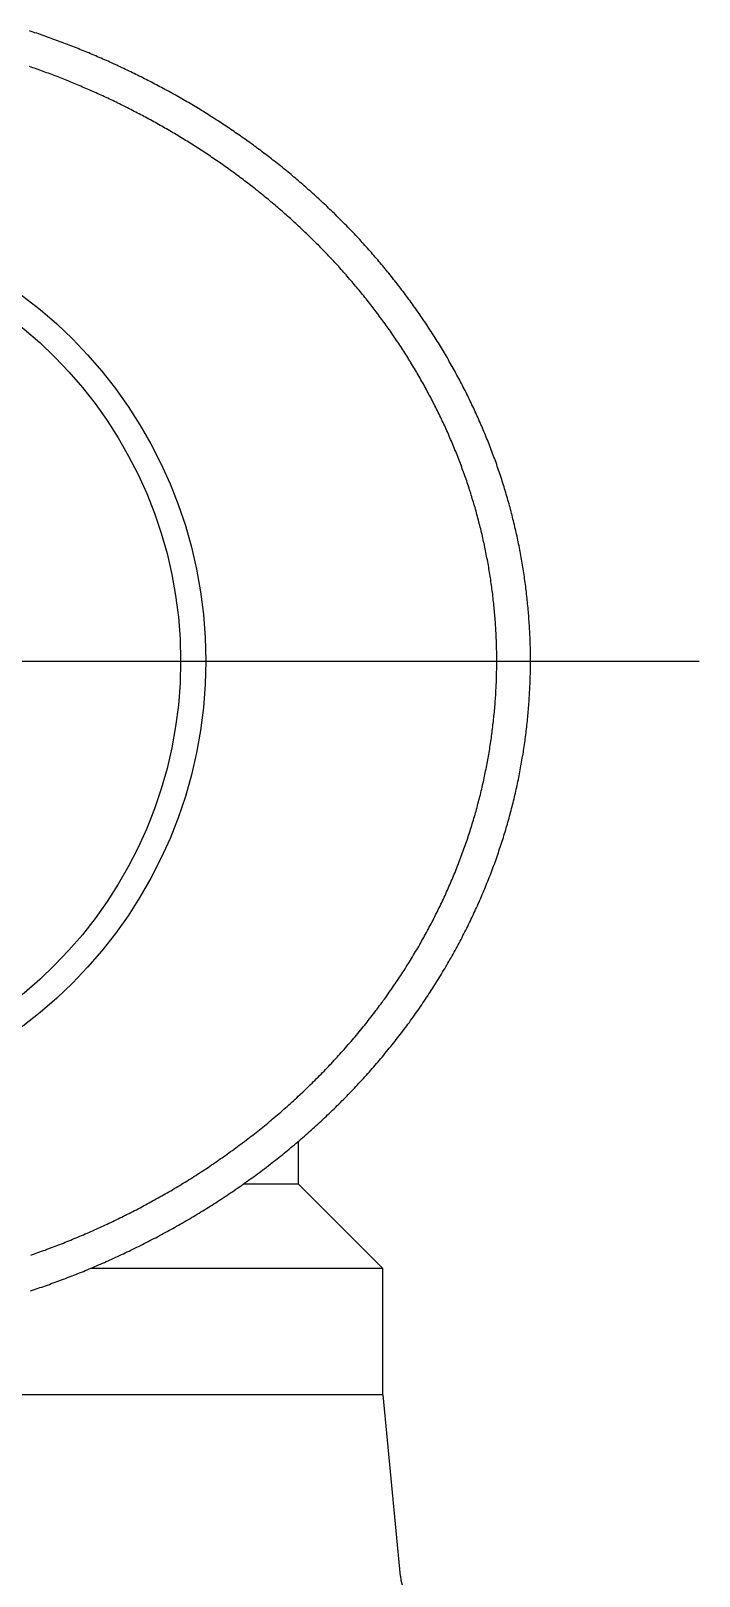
# Model space of a CAD drawing. Extents: x -43 to 61, y -47 to 10.
# Drawn here: x 53.17 to 61.09, y -10.85 to 7.47 of the extents above; entities that cross this region are included whole.
import ezdxf

# ---------------------------------------------------------------- set-up
doc = ezdxf.new("R2010")
doc.units = 0
doc.linetypes.add('CENTER', pattern=[50.8, 31.75, -6.35, 6.35, -6.35])
doc.layers.get('0').update_dxf_attribs({"linetype": 'CONTINUOUS'})
doc.layers.add('CENTER', color=1, linetype='CENTER')

msp = doc.modelspace()

# ---------------------------------------------------------------- linework, layer by layer
at = {"color": 7, "linetype": 'CONTINUOUS'}
for p, q in [((56.342, -6.2), (56.342, -5.692)), ((56.342, -6.2), (55.687, -6.2)), ((56.342, -6.2), (57.342, -7.2)), ((57.342, -7.2), (53.874, -7.2)), ((57.342, -8.7), (57.342, -7.2)), ((57.342, -8.7), (42.342, -8.7)), ((57.342, -8.7), (57.548, -10.848))]:
    msp.add_line(p, q, dxfattribs=at)
at = {"color": 7}
for points in [[(53.163, -7.466, 0), (53.185, -7.459, 0), (53.208, -7.451, 0), (53.23, -7.444, 0), (53.252, -7.436, 0), (53.274, -7.428, 0), (53.297, -7.421, 0), (53.319, -7.413, 0), (53.341, -7.405, 0), (53.364, -7.397, 0), (53.386, -7.389, 0), (53.408, -7.381, 0), (53.431, -7.373, 0), (53.453, -7.365, 0), (53.475, -7.357, 0), (53.498, -7.348, 0), (53.52, -7.34, 0), (53.543, -7.332, 0), (53.565, -7.323, 0), (53.587, -7.315, 0), (53.61, -7.306, 0), (53.632, -7.297, 0), (53.655, -7.289, 0), (53.677, -7.28, 0), (53.7, -7.271, 0), (53.722, -7.262, 0), (53.745, -7.253, 0), (53.767, -7.244, 0), (53.79, -7.235, 0), (53.812, -7.225, 0), (53.835, -7.216, 0), (53.857, -7.207, 0), (53.88, -7.197, 0), (53.902, -7.188, 0), (53.925, -7.178, 0), (53.947, -7.169, 0), (53.97, -7.159, 0), (53.993, -7.149, 0), (54.015, -7.139, 0), (54.038, -7.129, 0), (54.06, -7.119, 0), (54.083, -7.109, 0), (54.106, -7.099, 0), (54.128, -7.089, 0), (54.151, -7.079, 0), (54.173, -7.068, 0), (54.196, -7.058, 0), (54.218, -7.048, 0), (54.241, -7.037, 0), (54.264, -7.027, 0), (54.286, -7.016, 0), (54.309, -7.005, 0), (54.331, -6.994, 0), (54.354, -6.983, 0), (54.377, -6.972, 0), (54.399, -6.961, 0), (54.422, -6.95, 0), (54.444, -6.939, 0), (54.467, -6.928, 0), (54.489, -6.917, 0), (54.512, -6.905, 0), (54.534, -6.894, 0), (54.557, -6.882, 0), (54.579, -6.871, 0), (54.602, -6.859, 0), (54.624, -6.847, 0), (54.647, -6.836, 0), (54.669, -6.824, 0), (54.692, -6.812, 0), (54.714, -6.8, 0), (54.737, -6.788, 0), (54.759, -6.776, 0), (54.782, -6.763, 0), (54.804, -6.751, 0), (54.827, -6.739, 0), (54.849, -6.726, 0), (54.871, -6.714, 0), (54.894, -6.701, 0), (54.916, -6.689, 0), (54.938, -6.676, 0), (54.961, -6.663, 0), (54.983, -6.65, 0), (55.005, -6.637, 0), (55.028, -6.624, 0), (55.05, -6.611, 0), (55.072, -6.598, 0), (55.094, -6.585, 0), (55.116, -6.572, 0), (55.139, -6.558, 0), (55.161, -6.545, 0), (55.183, -6.531, 0), (55.205, -6.518, 0), (55.227, -6.504, 0), (55.249, -6.491, 0), (55.271, -6.477, 0), (55.293, -6.463, 0), (55.315, -6.449, 0), (55.337, -6.435, 0), (55.359, -6.421, 0), (55.381, -6.407, 0), (55.403, -6.393, 0), (55.425, -6.378, 0), (55.447, -6.364, 0), (55.469, -6.349, 0), (55.49, -6.335, 0), (55.512, -6.32, 0), (55.534, -6.306, 0), (55.556, -6.291, 0), (55.577, -6.276, 0), (55.599, -6.261, 0), (55.62, -6.246, 0), (55.642, -6.232, 0), (55.664, -6.216, 0), (55.685, -6.201, 0), (55.706, -6.186, 0), (55.728, -6.171, 0), (55.749, -6.156, 0), (55.771, -6.14, 0), (55.792, -6.125, 0), (55.813, -6.109, 0), (55.835, -6.094, 0), (55.856, -6.078, 0), (55.877, -6.062, 0), (55.898, -6.046, 0), (55.919, -6.031, 0), (55.94, -6.015, 0), (55.961, -5.999, 0), (55.982, -5.983, 0), (56.003, -5.966, 0), (56.024, -5.95, 0), (56.045, -5.934, 0), (56.066, -5.918, 0), (56.087, -5.901, 0), (56.107, -5.885, 0), (56.128, -5.868, 0), (56.149, -5.852, 0), (56.169, -5.835, 0), (56.19, -5.819, 0), (56.21, -5.802, 0), (56.231, -5.785, 0), (56.251, -5.768, 0), (56.271, -5.751, 0), (56.292, -5.734, 0), (56.312, -5.717, 0), (56.332, -5.7, 0), (56.352, -5.683, 0), (56.372, -5.665, 0), (56.392, -5.648, 0), (56.412, -5.631, 0), (56.432, -5.613, 0), (56.452, -5.596, 0), (56.472, -5.578, 0), (56.492, -5.561, 0), (56.511, -5.543, 0), (56.531, -5.525, 0), (56.551, -5.507, 0), (56.57, -5.489, 0), (56.59, -5.471, 0), (56.609, -5.453, 0), (56.629, -5.435, 0), (56.648, -5.417, 0), (56.667, -5.399, 0), (56.686, -5.381, 0), (56.706, -5.363, 0), (56.725, -5.344, 0), (56.744, -5.326, 0), (56.763, -5.308, 0), (56.782, -5.289, 0), (56.8, -5.27, 0), (56.819, -5.252, 0), (56.838, -5.233, 0), (56.856, -5.214, 0), (56.875, -5.196, 0), (56.894, -5.177, 0), (56.912, -5.158, 0), (56.93, -5.139, 0), (56.949, -5.12, 0), (56.967, -5.101, 0), (56.985, -5.082, 0), (57.003, -5.063, 0), (57.021, -5.044, 0), (57.039, -5.025, 0), (57.057, -5.005, 0), (57.075, -4.986, 0), (57.093, -4.967, 0), (57.111, -4.947, 0), (57.128, -4.928, 0), (57.146, -4.908, 0), (57.163, -4.889, 0), (57.181, -4.869, 0), (57.198, -4.849, 0), (57.215, -4.83, 0), (57.233, -4.81, 0), (57.25, -4.79, 0), (57.267, -4.77, 0), (57.284, -4.75, 0), (57.301, -4.731, 0), (57.318, -4.711, 0), (57.335, -4.691, 0), (57.351, -4.671, 0), (57.368, -4.65, 0), (57.385, -4.63, 0), (57.401, -4.61, 0), (57.417, -4.59, 0), (57.434, -4.57, 0), (57.45, -4.55, 0), (57.466, -4.529, 0), (57.482, -4.509, 0), (57.498, -4.488, 0), (57.514, -4.468, 0), (57.53, -4.448, 0), (57.546, -4.427, 0), (57.562, -4.407, 0), (57.578, -4.386, 0), (57.593, -4.365, 0), (57.609, -4.345, 0), (57.624, -4.324, 0), (57.639, -4.303, 0), (57.655, -4.283, 0), (57.67, -4.262, 0), (57.685, -4.241, 0), (57.7, -4.22, 0), (57.715, -4.199, 0), (57.73, -4.178, 0), (57.744, -4.157, 0), (57.759, -4.137, 0), (57.774, -4.116, 0), (57.788, -4.095, 0), (57.803, -4.074, 0), (57.817, -4.052, 0), (57.831, -4.031, 0), (57.845, -4.01, 0), (57.859, -3.989, 0), (57.874, -3.968, 0), (57.888, -3.947, 0), (57.901, -3.925, 0), (57.915, -3.904, 0), (57.929, -3.883, 0), (57.943, -3.862, 0), (57.956, -3.84, 0), (57.969, -3.819, 0), (57.983, -3.798, 0), (57.996, -3.776, 0), (58.01, -3.755, 0), (58.023, -3.733, 0), (58.036, -3.712, 0), (58.049, -3.69, 0), (58.062, -3.669, 0), (58.074, -3.647, 0), (58.087, -3.626, 0), (58.1, -3.604, 0), (58.112, -3.582, 0), (58.125, -3.561, 0), (58.137, -3.539, 0), (58.15, -3.517, 0), (58.162, -3.496, 0), (58.174, -3.474, 0), (58.186, -3.452, 0), (58.198, -3.43, 0), (58.21, -3.408, 0), (58.222, -3.387, 0), (58.234, -3.365, 0), (58.245, -3.343, 0), (58.257, -3.321, 0), (58.268, -3.299, 0), (58.28, -3.277, 0), (58.291, -3.255, 0), (58.302, -3.233, 0), (58.314, -3.211, 0), (58.325, -3.189, 0), (58.336, -3.167, 0), (58.347, -3.145, 0), (58.358, -3.123, 0), (58.368, -3.101, 0), (58.379, -3.079, 0), (58.39, -3.057, 0), (58.4, -3.035, 0), (58.411, -3.013, 0), (58.421, -2.99, 0), (58.431, -2.968, 0), (58.441, -2.946, 0), (58.452, -2.924, 0), (58.462, -2.902, 0), (58.472, -2.879, 0), (58.482, -2.857, 0), (58.491, -2.835, 0), (58.501, -2.812, 0), (58.511, -2.79, 0), (58.52, -2.768, 0), (58.53, -2.745, 0), (58.539, -2.723, 0), (58.549, -2.701, 0), (58.558, -2.678, 0), (58.567, -2.656, 0), (58.576, -2.633, 0), (58.585, -2.611, 0), (58.594, -2.588, 0), (58.603, -2.566, 0), (58.612, -2.544, 0), (58.62, -2.521, 0), (58.629, -2.499, 0), (58.637, -2.476, 0), (58.646, -2.453, 0), (58.654, -2.431, 0), (58.663, -2.408, 0), (58.671, -2.386, 0), (58.679, -2.363, 0), (58.687, -2.341, 0), (58.695, -2.318, 0), (58.703, -2.295, 0), (58.711, -2.273, 0), (58.718, -2.25, 0), (58.726, -2.227, 0), (58.733, -2.205, 0), (58.741, -2.182, 0), (58.748, -2.159, 0), (58.756, -2.137, 0), (58.763, -2.114, 0), (58.77, -2.091, 0), (58.777, -2.068, 0), (58.784, -2.046, 0), (58.791, -2.023, 0), (58.798, -2, 0), (58.805, -1.977, 0), (58.811, -1.954, 0), (58.818, -1.932, 0), (58.824, -1.909, 0), (58.831, -1.886, 0), (58.837, -1.863, 0), (58.843, -1.84, 0), (58.85, -1.817, 0), (58.856, -1.795, 0), (58.862, -1.772, 0), (58.868, -1.749, 0), (58.874, -1.726, 0), (58.88, -1.703, 0), (58.885, -1.68, 0), (58.891, -1.657, 0), (58.897, -1.634, 0), (58.902, -1.611, 0), (58.907, -1.588, 0), (58.913, -1.565, 0), (58.918, -1.543, 0), (58.923, -1.52, 0), (58.928, -1.497, 0), (58.933, -1.474, 0), (58.938, -1.451, 0), (58.943, -1.428, 0), (58.948, -1.405, 0), (58.953, -1.382, 0), (58.957, -1.359, 0), (58.962, -1.336, 0), (58.966, -1.313, 0), (58.971, -1.29, 0), (58.975, -1.267, 0), (58.979, -1.244, 0), (58.983, -1.221, 0), (58.987, -1.197, 0), (58.991, -1.174, 0), (58.995, -1.151, 0), (58.999, -1.128, 0), (59.003, -1.105, 0), (59.007, -1.082, 0), (59.01, -1.059, 0), (59.014, -1.036, 0), (59.017, -1.013, 0), (59.02, -0.99, 0), (59.024, -0.967, 0), (59.027, -0.944, 0), (59.03, -0.921, 0), (59.033, -0.897, 0), (59.036, -0.874, 0), (59.039, -0.851, 0), (59.042, -0.828, 0), (59.045, -0.805, 0), (59.047, -0.782, 0), (59.05, -0.759, 0), (59.052, -0.736, 0), (59.055, -0.712, 0), (59.057, -0.689, 0), (59.059, -0.666, 0), (59.062, -0.643, 0), (59.064, -0.62, 0), (59.066, -0.597, 0), (59.068, -0.574, 0), (59.07, -0.55, 0), (59.072, -0.527, 0), (59.073, -0.504, 0), (59.075, -0.481, 0), (59.076, -0.458, 0), (59.078, -0.435, 0), (59.079, -0.411, 0), (59.081, -0.388, 0), (59.082, -0.365, 0), (59.083, -0.342, 0), (59.084, -0.319, 0), (59.085, -0.296, 0), (59.086, -0.272, 0), (59.087, -0.249, 0), (59.088, -0.226, 0), (59.089, -0.203, 0), (59.089, -0.18, 0), (59.09, -0.156, 0), (59.09, -0.133, 0), (59.091, -0.11, 0), (59.091, -0.087, 0), (59.091, -0.064, 0), (59.091, -0.04, 0), (59.092, -0.017, 0), (59.092, 0.006, 0), (59.092, 0.029, 0), (59.091, 0.052, 0), (59.091, 0.075, 0), (59.091, 0.099, 0), (59.09, 0.122, 0), (59.09, 0.145, 0), (59.09, 0.168, 0), (59.089, 0.191, 0), (59.088, 0.215, 0), (59.087, 0.238, 0), (59.087, 0.261, 0), (59.086, 0.284, 0), (59.085, 0.307, 0), (59.084, 0.33, 0), (59.083, 0.354, 0), (59.081, 0.377, 0), (59.08, 0.4, 0), (59.079, 0.423, 0), (59.077, 0.446, 0), (59.076, 0.469, 0), (59.074, 0.492, 0), (59.072, 0.516, 0), (59.071, 0.539, 0), (59.069, 0.562, 0), (59.067, 0.585, 0), (59.065, 0.608, 0), (59.063, 0.631, 0), (59.061, 0.654, 0), (59.058, 0.677, 0), (59.056, 0.7, 0), (59.054, 0.723, 0), (59.051, 0.747, 0), (59.049, 0.77, 0), (59.046, 0.793, 0), (59.043, 0.816, 0), (59.041, 0.839, 0), (59.038, 0.862, 0), (59.035, 0.885, 0), (59.032, 0.908, 0), (59.029, 0.931, 0), (59.026, 0.954, 0), (59.022, 0.977, 0), (59.019, 1, 0), (59.016, 1.023, 0), (59.012, 1.046, 0), (59.009, 1.069, 0), (59.005, 1.092, 0), (59.001, 1.115, 0), (58.998, 1.137, 0), (58.994, 1.16, 0), (58.99, 1.183, 0), (58.986, 1.206, 0), (58.982, 1.229, 0), (58.978, 1.252, 0), (58.973, 1.275, 0), (58.969, 1.298, 0), (58.965, 1.32, 0), (58.96, 1.343, 0), (58.956, 1.366, 0), (58.951, 1.389, 0), (58.946, 1.412, 0), (58.942, 1.434, 0), (58.937, 1.457, 0), (58.932, 1.48, 0), (58.927, 1.503, 0), (58.922, 1.525, 0), (58.917, 1.548, 0), (58.911, 1.571, 0), (58.906, 1.593, 0), (58.901, 1.616, 0), (58.895, 1.639, 0), (58.89, 1.661, 0), (58.884, 1.684, 0), (58.879, 1.706, 0), (58.873, 1.729, 0), (58.867, 1.751, 0), (58.861, 1.774, 0), (58.855, 1.796, 0), (58.849, 1.819, 0), (58.843, 1.841, 0), (58.837, 1.864, 0), (58.831, 1.886, 0), (58.824, 1.909, 0), (58.818, 1.931, 0), (58.812, 1.953, 0), (58.805, 1.976, 0), (58.798, 1.998, 0), (58.792, 2.02, 0), (58.785, 2.042, 0), (58.778, 2.065, 0), (58.771, 2.087, 0), (58.764, 2.109, 0), (58.757, 2.131, 0), (58.75, 2.153, 0), (58.743, 2.176, 0), (58.736, 2.198, 0), (58.728, 2.22, 0), (58.721, 2.242, 0), (58.713, 2.264, 0), (58.706, 2.286, 0), (58.698, 2.308, 0), (58.691, 2.33, 0), (58.683, 2.352, 0), (58.675, 2.374, 0), (58.667, 2.396, 0), (58.659, 2.418, 0), (58.651, 2.439, 0), (58.643, 2.461, 0), (58.635, 2.483, 0), (58.627, 2.505, 0), (58.618, 2.526, 0), (58.61, 2.548, 0), (58.601, 2.57, 0), (58.593, 2.591, 0), (58.584, 2.613, 0), (58.575, 2.635, 0), (58.567, 2.656, 0), (58.558, 2.678, 0), (58.549, 2.699, 0), (58.54, 2.721, 0), (58.531, 2.742, 0), (58.522, 2.764, 0), (58.513, 2.785, 0), (58.504, 2.806, 0), (58.494, 2.828, 0), (58.485, 2.849, 0), (58.476, 2.87, 0), (58.466, 2.891, 0), (58.457, 2.913, 0), (58.447, 2.934, 0), (58.437, 2.955, 0), (58.428, 2.976, 0), (58.418, 2.997, 0), (58.408, 3.018, 0), (58.398, 3.039, 0), (58.388, 3.06, 0), (58.378, 3.081, 0), (58.368, 3.102, 0), (58.358, 3.123, 0), (58.347, 3.144, 0), (58.337, 3.164, 0), (58.327, 3.185, 0), (58.316, 3.206, 0), (58.306, 3.227, 0), (58.295, 3.247, 0), (58.285, 3.268, 0), (58.274, 3.289, 0), (58.263, 3.309, 0), (58.252, 3.33, 0), (58.241, 3.35, 0), (58.23, 3.371, 0), (58.219, 3.391, 0), (58.208, 3.411, 0), (58.197, 3.432, 0), (58.186, 3.452, 0), (58.175, 3.472, 0), (58.163, 3.493, 0), (58.152, 3.513, 0), (58.141, 3.533, 0), (58.129, 3.553, 0), (58.118, 3.573, 0), (58.106, 3.593, 0), (58.094, 3.613, 0), (58.083, 3.633, 0), (58.071, 3.653, 0), (58.059, 3.673, 0), (58.047, 3.693, 0), (58.035, 3.713, 0), (58.023, 3.732, 0), (58.011, 3.752, 0), (57.999, 3.772, 0), (57.987, 3.791, 0), (57.975, 3.811, 0), (57.962, 3.83, 0), (57.95, 3.85, 0), (57.938, 3.869, 0), (57.925, 3.889, 0), (57.913, 3.908, 0), (57.9, 3.928, 0), (57.887, 3.947, 0), (57.875, 3.966, 0), (57.862, 3.986, 0), (57.849, 4.005, 0), (57.836, 4.024, 0), (57.823, 4.043, 0), (57.81, 4.062, 0), (57.797, 4.081, 0), (57.784, 4.1, 0), (57.771, 4.119, 0), (57.758, 4.138, 0), (57.745, 4.157, 0), (57.732, 4.176, 0), (57.718, 4.194, 0), (57.705, 4.213, 0), (57.691, 4.232, 0), (57.678, 4.25, 0), (57.664, 4.269, 0), (57.651, 4.288, 0), (57.637, 4.306, 0), (57.623, 4.325, 0), (57.61, 4.343, 0), (57.596, 4.362, 0), (57.582, 4.38, 0), (57.568, 4.398, 0), (57.554, 4.416, 0), (57.54, 4.435, 0), (57.526, 4.453, 0), (57.512, 4.471, 0), (57.498, 4.489, 0), (57.484, 4.507, 0), (57.469, 4.525, 0), (57.455, 4.543, 0), (57.441, 4.561, 0), (57.426, 4.579, 0), (57.412, 4.597, 0), (57.398, 4.615, 0), (57.383, 4.632, 0), (57.368, 4.65, 0), (57.354, 4.668, 0), (57.339, 4.686, 0), (57.324, 4.703, 0), (57.309, 4.721, 0), (57.295, 4.738, 0), (57.28, 4.756, 0), (57.265, 4.773, 0), (57.25, 4.79, 0), (57.235, 4.808, 0), (57.22, 4.825, 0), (57.205, 4.842, 0), (57.189, 4.86, 0), (57.174, 4.877, 0), (57.159, 4.894, 0), (57.144, 4.911, 0), (57.128, 4.928, 0), (57.113, 4.945, 0), (57.097, 4.962, 0), (57.082, 4.979, 0), (57.066, 4.996, 0), (57.051, 5.012, 0), (57.035, 5.029, 0), (57.02, 5.046, 0), (57.004, 5.063, 0), (56.988, 5.079, 0), (56.972, 5.096, 0), (56.956, 5.112, 0), (56.941, 5.129, 0), (56.925, 5.145, 0), (56.908, 5.162, 0), (56.892, 5.178, 0), (56.876, 5.194, 0), (56.86, 5.211, 0), (56.844, 5.227, 0), (56.828, 5.243, 0), (56.812, 5.259, 0), (56.795, 5.275, 0), (56.779, 5.292, 0), (56.763, 5.308, 0), (56.746, 5.323, 0), (56.73, 5.339, 0), (56.713, 5.355, 0), (56.697, 5.371, 0), (56.68, 5.387, 0), (56.663, 5.403, 0), (56.647, 5.418, 0), (56.63, 5.434, 0), (56.613, 5.45, 0), (56.597, 5.465, 0), (56.58, 5.481, 0), (56.563, 5.496, 0), (56.546, 5.512, 0), (56.529, 5.527, 0), (56.512, 5.542, 0), (56.495, 5.558, 0), (56.478, 5.573, 0), (56.461, 5.588, 0), (56.444, 5.603, 0), (56.426, 5.619, 0), (56.409, 5.634, 0), (56.392, 5.649, 0), (56.374, 5.664, 0), (56.357, 5.679, 0), (56.34, 5.693, 0), (56.322, 5.708, 0), (56.305, 5.723, 0), (56.287, 5.738, 0), (56.27, 5.753, 0), (56.252, 5.767, 0), (56.234, 5.782, 0), (56.217, 5.796, 0), (56.199, 5.811, 0), (56.181, 5.825, 0), (56.164, 5.84, 0), (56.146, 5.854, 0), (56.128, 5.869, 0), (56.11, 5.883, 0), (56.092, 5.897, 0), (56.074, 5.911, 0), (56.056, 5.925, 0), (56.038, 5.94, 0), (56.02, 5.954, 0), (56.002, 5.968, 0), (55.984, 5.982, 0), (55.966, 5.996, 0), (55.947, 6.009, 0), (55.929, 6.023, 0), (55.911, 6.037, 0), (55.893, 6.051, 0), (55.874, 6.064, 0), (55.856, 6.078, 0), (55.837, 6.092, 0), (55.819, 6.105, 0), (55.801, 6.119, 0), (55.782, 6.132, 0), (55.764, 6.146, 0), (55.745, 6.159, 0), (55.726, 6.172, 0), (55.708, 6.186, 0), (55.689, 6.199, 0), (55.67, 6.212, 0), (55.651, 6.225, 0), (55.633, 6.238, 0), (55.614, 6.251, 0), (55.595, 6.264, 0), (55.576, 6.277, 0), (55.557, 6.29, 0), (55.538, 6.303, 0), (55.519, 6.316, 0), (55.5, 6.328, 0), (55.481, 6.341, 0), (55.462, 6.354, 0), (55.443, 6.366, 0), (55.424, 6.379, 0), (55.405, 6.391, 0), (55.386, 6.404, 0), (55.366, 6.416, 0), (55.347, 6.429, 0), (55.328, 6.441, 0), (55.309, 6.453, 0), (55.289, 6.465, 0), (55.27, 6.478, 0), (55.251, 6.49, 0), (55.231, 6.502, 0), (55.212, 6.514, 0), (55.192, 6.526, 0), (55.173, 6.538, 0), (55.153, 6.55, 0), (55.134, 6.561, 0), (55.114, 6.573, 0), (55.094, 6.585, 0), (55.075, 6.597, 0), (55.055, 6.608, 0), (55.035, 6.62, 0), (55.016, 6.631, 0), (54.996, 6.643, 0), (54.976, 6.654, 0), (54.956, 6.666, 0), (54.937, 6.677, 0), (54.917, 6.688, 0), (54.897, 6.7, 0), (54.877, 6.711, 0), (54.857, 6.722, 0), (54.837, 6.733, 0), (54.817, 6.744, 0), (54.797, 6.755, 0), (54.777, 6.766, 0), (54.757, 6.777, 0), (54.737, 6.788, 0), (54.717, 6.799, 0), (54.697, 6.809, 0), (54.676, 6.82, 0), (54.656, 6.831, 0), (54.636, 6.841, 0), (54.616, 6.852, 0), (54.596, 6.863, 0), (54.575, 6.873, 0), (54.555, 6.883, 0), (54.535, 6.894, 0), (54.514, 6.904, 0), (54.494, 6.914, 0), (54.474, 6.925, 0), (54.453, 6.935, 0), (54.433, 6.945, 0), (54.412, 6.955, 0), (54.392, 6.965, 0), (54.371, 6.975, 0), (54.351, 6.985, 0), (54.331, 6.995, 0), (54.31, 7.005, 0), (54.289, 7.014, 0), (54.269, 7.024, 0), (54.248, 7.034, 0), (54.227, 7.044, 0), (54.207, 7.053, 0), (54.186, 7.063, 0), (54.166, 7.072, 0), (54.145, 7.082, 0), (54.124, 7.091, 0), (54.103, 7.1, 0), (54.083, 7.11, 0), (54.062, 7.119, 0), (54.041, 7.128, 0), (54.02, 7.137, 0), (53.999, 7.146, 0), (53.978, 7.155, 0), (53.958, 7.164, 0), (53.937, 7.173, 0), (53.916, 7.182, 0), (53.895, 7.191, 0), (53.874, 7.2, 0), (53.853, 7.209, 0), (53.832, 7.217, 0), (53.811, 7.226, 0), (53.79, 7.235, 0), (53.769, 7.243, 0), (53.748, 7.252, 0), (53.727, 7.26, 0), (53.706, 7.269, 0), (53.684, 7.277, 0), (53.663, 7.285, 0), (53.642, 7.294, 0), (53.621, 7.302, 0), (53.6, 7.31, 0), (53.578, 7.318, 0), (53.557, 7.326, 0), (53.536, 7.334, 0), (53.515, 7.342, 0), (53.493, 7.35, 0), (53.472, 7.358, 0), (53.451, 7.366, 0), (53.429, 7.374, 0), (53.408, 7.381, 0), (53.387, 7.389, 0), (53.365, 7.397, 0), (53.344, 7.404, 0), (53.323, 7.412, 0), (53.301, 7.419, 0), (53.28, 7.427, 0), (53.258, 7.434, 0), (53.237, 7.442, 0), (53.215, 7.449, 0), (53.194, 7.456, 0), (53.172, 7.463, 0), (53.151, 7.471, 0)], [(53.165, -7.043, 0), (53.187, -7.036, 0), (53.208, -7.028, 0), (53.229, -7.02, 0), (53.251, -7.013, 0), (53.272, -7.005, 0), (53.294, -6.997, 0), (53.315, -6.989, 0), (53.337, -6.982, 0), (53.358, -6.974, 0), (53.38, -6.966, 0), (53.401, -6.957, 0), (53.423, -6.949, 0), (53.444, -6.941, 0), (53.466, -6.933, 0), (53.487, -6.924, 0), (53.509, -6.916, 0), (53.531, -6.908, 0), (53.552, -6.899, 0), (53.574, -6.89, 0), (53.595, -6.882, 0), (53.617, -6.873, 0), (53.639, -6.864, 0), (53.66, -6.855, 0), (53.682, -6.847, 0), (53.703, -6.838, 0), (53.725, -6.828, 0), (53.747, -6.819, 0), (53.768, -6.81, 0), (53.79, -6.801, 0), (53.812, -6.792, 0), (53.833, -6.782, 0), (53.855, -6.773, 0), (53.877, -6.763, 0), (53.898, -6.754, 0), (53.92, -6.744, 0), (53.942, -6.734, 0), (53.963, -6.725, 0), (53.985, -6.715, 0), (54.007, -6.705, 0), (54.028, -6.695, 0), (54.05, -6.685, 0), (54.072, -6.675, 0), (54.093, -6.665, 0), (54.115, -6.654, 0), (54.137, -6.644, 0), (54.158, -6.634, 0), (54.18, -6.623, 0), (54.202, -6.613, 0), (54.223, -6.602, 0), (54.245, -6.592, 0), (54.266, -6.581, 0), (54.288, -6.57, 0), (54.31, -6.559, 0), (54.331, -6.548, 0), (54.353, -6.537, 0), (54.374, -6.526, 0), (54.396, -6.515, 0), (54.418, -6.504, 0), (54.439, -6.493, 0), (54.461, -6.482, 0), (54.482, -6.47, 0), (54.504, -6.459, 0), (54.525, -6.447, 0), (54.547, -6.436, 0), (54.568, -6.424, 0), (54.59, -6.412, 0), (54.611, -6.401, 0), (54.633, -6.389, 0), (54.654, -6.377, 0), (54.676, -6.365, 0), (54.697, -6.353, 0), (54.718, -6.341, 0), (54.74, -6.329, 0), (54.761, -6.316, 0), (54.783, -6.304, 0), (54.804, -6.292, 0), (54.825, -6.279, 0), (54.847, -6.267, 0), (54.868, -6.254, 0), (54.889, -6.242, 0), (54.91, -6.229, 0), (54.932, -6.216, 0), (54.953, -6.203, 0), (54.974, -6.19, 0), (54.995, -6.177, 0), (55.017, -6.164, 0), (55.038, -6.151, 0), (55.059, -6.138, 0), (55.08, -6.125, 0), (55.101, -6.111, 0), (55.122, -6.098, 0), (55.143, -6.084, 0), (55.164, -6.071, 0), (55.185, -6.057, 0), (55.206, -6.044, 0), (55.227, -6.03, 0), (55.248, -6.016, 0), (55.268, -6.002, 0), (55.289, -5.988, 0), (55.31, -5.974, 0), (55.331, -5.96, 0), (55.352, -5.946, 0), (55.372, -5.932, 0), (55.393, -5.918, 0), (55.413, -5.903, 0), (55.434, -5.889, 0), (55.455, -5.874, 0), (55.475, -5.86, 0), (55.496, -5.845, 0), (55.516, -5.831, 0), (55.536, -5.816, 0), (55.557, -5.801, 0), (55.577, -5.786, 0), (55.598, -5.771, 0), (55.618, -5.756, 0), (55.638, -5.741, 0), (55.658, -5.726, 0), (55.678, -5.711, 0), (55.699, -5.696, 0), (55.719, -5.681, 0), (55.739, -5.665, 0), (55.759, -5.65, 0), (55.779, -5.634, 0), (55.799, -5.619, 0), (55.819, -5.603, 0), (55.838, -5.588, 0), (55.858, -5.572, 0), (55.878, -5.556, 0), (55.898, -5.54, 0), (55.917, -5.525, 0), (55.937, -5.509, 0), (55.956, -5.493, 0), (55.976, -5.477, 0), (55.995, -5.46, 0), (56.015, -5.444, 0), (56.034, -5.428, 0), (56.053, -5.412, 0), (56.073, -5.395, 0), (56.092, -5.379, 0), (56.111, -5.362, 0), (56.13, -5.346, 0), (56.149, -5.329, 0), (56.168, -5.313, 0), (56.187, -5.296, 0), (56.206, -5.279, 0), (56.225, -5.262, 0), (56.244, -5.246, 0), (56.263, -5.229, 0), (56.281, -5.212, 0), (56.3, -5.195, 0), (56.319, -5.177, 0), (56.337, -5.16, 0), (56.356, -5.143, 0), (56.374, -5.126, 0), (56.392, -5.109, 0), (56.411, -5.091, 0), (56.429, -5.074, 0), (56.447, -5.056, 0), (56.465, -5.039, 0), (56.483, -5.021, 0), (56.501, -5.004, 0), (56.519, -4.986, 0), (56.537, -4.968, 0), (56.555, -4.95, 0), (56.573, -4.933, 0), (56.59, -4.915, 0), (56.608, -4.897, 0), (56.626, -4.879, 0), (56.643, -4.861, 0), (56.661, -4.843, 0), (56.678, -4.825, 0), (56.695, -4.806, 0), (56.713, -4.788, 0), (56.73, -4.77, 0), (56.747, -4.752, 0), (56.764, -4.733, 0), (56.781, -4.715, 0), (56.798, -4.696, 0), (56.815, -4.678, 0), (56.832, -4.659, 0), (56.848, -4.641, 0), (56.865, -4.622, 0), (56.882, -4.604, 0), (56.898, -4.585, 0), (56.915, -4.566, 0), (56.931, -4.547, 0), (56.947, -4.529, 0), (56.964, -4.51, 0), (56.98, -4.491, 0), (56.996, -4.472, 0), (57.012, -4.453, 0), (57.028, -4.434, 0), (57.044, -4.415, 0), (57.06, -4.396, 0), (57.075, -4.377, 0), (57.091, -4.357, 0), (57.107, -4.338, 0), (57.122, -4.319, 0), (57.138, -4.3, 0), (57.153, -4.28, 0), (57.168, -4.261, 0), (57.184, -4.242, 0), (57.199, -4.222, 0), (57.214, -4.203, 0), (57.229, -4.183, 0), (57.244, -4.164, 0), (57.259, -4.144, 0), (57.273, -4.125, 0), (57.288, -4.105, 0), (57.303, -4.085, 0), (57.317, -4.066, 0), (57.332, -4.046, 0), (57.346, -4.026, 0), (57.361, -4.007, 0), (57.375, -3.987, 0), (57.389, -3.967, 0), (57.403, -3.947, 0), (57.417, -3.927, 0), (57.431, -3.907, 0), (57.445, -3.888, 0), (57.459, -3.868, 0), (57.472, -3.848, 0), (57.486, -3.828, 0), (57.5, -3.808, 0), (57.513, -3.788, 0), (57.526, -3.768, 0), (57.54, -3.747, 0), (57.553, -3.727, 0), (57.566, -3.707, 0), (57.579, -3.687, 0), (57.592, -3.667, 0), (57.605, -3.647, 0), (57.618, -3.626, 0), (57.631, -3.606, 0), (57.644, -3.586, 0), (57.656, -3.566, 0), (57.669, -3.545, 0), (57.681, -3.525, 0), (57.694, -3.505, 0), (57.706, -3.484, 0), (57.718, -3.464, 0), (57.73, -3.443, 0), (57.742, -3.423, 0), (57.754, -3.402, 0), (57.766, -3.382, 0), (57.778, -3.361, 0), (57.79, -3.341, 0), (57.801, -3.32, 0), (57.813, -3.3, 0), (57.825, -3.279, 0), (57.836, -3.258, 0), (57.847, -3.238, 0), (57.859, -3.217, 0), (57.87, -3.196, 0), (57.881, -3.176, 0), (57.892, -3.155, 0), (57.903, -3.134, 0), (57.914, -3.114, 0), (57.925, -3.093, 0), (57.936, -3.072, 0), (57.946, -3.051, 0), (57.957, -3.03, 0), (57.967, -3.01, 0), (57.978, -2.989, 0), (57.988, -2.968, 0), (57.998, -2.947, 0), (58.009, -2.926, 0), (58.019, -2.905, 0), (58.029, -2.884, 0), (58.039, -2.863, 0), (58.049, -2.842, 0), (58.059, -2.821, 0), (58.068, -2.8, 0), (58.078, -2.779, 0), (58.087, -2.758, 0), (58.097, -2.737, 0), (58.106, -2.716, 0), (58.116, -2.695, 0), (58.125, -2.674, 0), (58.134, -2.653, 0), (58.143, -2.632, 0), (58.152, -2.611, 0), (58.161, -2.59, 0), (58.17, -2.569, 0), (58.179, -2.547, 0), (58.188, -2.526, 0), (58.197, -2.505, 0), (58.205, -2.484, 0), (58.214, -2.463, 0), (58.222, -2.441, 0), (58.23, -2.42, 0), (58.239, -2.399, 0), (58.247, -2.378, 0), (58.255, -2.356, 0), (58.263, -2.335, 0), (58.271, -2.314, 0), (58.279, -2.292, 0), (58.287, -2.271, 0), (58.294, -2.25, 0), (58.302, -2.228, 0), (58.31, -2.207, 0), (58.317, -2.186, 0), (58.325, -2.164, 0), (58.332, -2.143, 0), (58.339, -2.122, 0), (58.347, -2.1, 0), (58.354, -2.079, 0), (58.361, -2.057, 0), (58.368, -2.036, 0), (58.375, -2.014, 0), (58.382, -1.993, 0), (58.388, -1.972, 0), (58.395, -1.95, 0), (58.401, -1.929, 0), (58.408, -1.907, 0), (58.414, -1.886, 0), (58.421, -1.864, 0), (58.427, -1.843, 0), (58.434, -1.821, 0), (58.44, -1.8, 0), (58.446, -1.778, 0), (58.452, -1.756, 0), (58.458, -1.735, 0), (58.464, -1.713, 0), (58.469, -1.692, 0), (58.475, -1.67, 0), (58.481, -1.649, 0), (58.486, -1.627, 0), (58.492, -1.605, 0), (58.497, -1.584, 0), (58.502, -1.562, 0), (58.508, -1.54, 0), (58.513, -1.519, 0), (58.518, -1.497, 0), (58.523, -1.476, 0), (58.528, -1.454, 0), (58.533, -1.432, 0), (58.538, -1.411, 0), (58.542, -1.389, 0), (58.547, -1.367, 0), (58.552, -1.346, 0), (58.556, -1.324, 0), (58.56, -1.302, 0), (58.565, -1.281, 0), (58.569, -1.259, 0), (58.573, -1.237, 0), (58.578, -1.215, 0), (58.582, -1.194, 0), (58.586, -1.172, 0), (58.59, -1.15, 0), (58.593, -1.129, 0), (58.597, -1.107, 0), (58.601, -1.085, 0), (58.604, -1.063, 0), (58.608, -1.042, 0), (58.611, -1.02, 0), (58.615, -0.998, 0), (58.618, -0.976, 0), (58.621, -0.955, 0), (58.625, -0.933, 0), (58.628, -0.911, 0), (58.631, -0.889, 0), (58.634, -0.867, 0), (58.637, -0.846, 0), (58.639, -0.824, 0), (58.642, -0.802, 0), (58.645, -0.78, 0), (58.647, -0.758, 0), (58.65, -0.737, 0), (58.652, -0.715, 0), (58.655, -0.693, 0), (58.657, -0.671, 0), (58.659, -0.649, 0), (58.661, -0.628, 0), (58.663, -0.606, 0), (58.665, -0.584, 0), (58.667, -0.562, 0), (58.669, -0.54, 0), (58.671, -0.519, 0), (58.673, -0.497, 0), (58.674, -0.475, 0), (58.676, -0.453, 0), (58.677, -0.431, 0), (58.679, -0.409, 0), (58.68, -0.388, 0), (58.681, -0.366, 0), (58.682, -0.344, 0), (58.684, -0.322, 0), (58.685, -0.3, 0), (58.686, -0.278, 0), (58.687, -0.257, 0), (58.687, -0.235, 0), (58.688, -0.213, 0), (58.689, -0.191, 0), (58.689, -0.169, 0), (58.69, -0.147, 0), (58.69, -0.126, 0), (58.691, -0.104, 0), (58.691, -0.082, 0), (58.691, -0.06, 0), (58.691, -0.038, 0), (58.691, -0.016, 0), (58.691, 0.006, 0), (58.691, 0.027, 0), (58.691, 0.049, 0), (58.691, 0.071, 0), (58.691, 0.093, 0), (58.691, 0.115, 0), (58.69, 0.137, 0), (58.69, 0.158, 0), (58.689, 0.18, 0), (58.688, 0.202, 0), (58.688, 0.224, 0), (58.687, 0.246, 0), (58.686, 0.268, 0), (58.685, 0.289, 0), (58.684, 0.311, 0), (58.683, 0.333, 0), (58.682, 0.355, 0), (58.681, 0.377, 0), (58.679, 0.399, 0), (58.678, 0.42, 0), (58.676, 0.442, 0), (58.675, 0.464, 0), (58.673, 0.486, 0), (58.672, 0.508, 0), (58.67, 0.529, 0), (58.668, 0.551, 0), (58.666, 0.573, 0), (58.664, 0.595, 0), (58.662, 0.616, 0), (58.66, 0.638, 0), (58.658, 0.66, 0), (58.656, 0.682, 0), (58.654, 0.703, 0), (58.651, 0.725, 0), (58.649, 0.747, 0), (58.646, 0.769, 0), (58.644, 0.79, 0), (58.641, 0.812, 0), (58.638, 0.834, 0), (58.635, 0.855, 0), (58.632, 0.877, 0), (58.629, 0.899, 0), (58.626, 0.92, 0), (58.623, 0.942, 0), (58.62, 0.964, 0), (58.617, 0.985, 0), (58.613, 1.007, 0), (58.61, 1.029, 0), (58.606, 1.05, 0), (58.603, 1.072, 0), (58.599, 1.094, 0), (58.596, 1.115, 0), (58.592, 1.137, 0), (58.588, 1.158, 0), (58.584, 1.18, 0), (58.58, 1.201, 0), (58.576, 1.223, 0), (58.572, 1.244, 0), (58.568, 1.266, 0), (58.563, 1.288, 0), (58.559, 1.309, 0), (58.555, 1.33, 0), (58.55, 1.352, 0), (58.546, 1.373, 0), (58.541, 1.395, 0), (58.536, 1.416, 0), (58.532, 1.438, 0), (58.527, 1.459, 0), (58.522, 1.48, 0), (58.517, 1.502, 0), (58.512, 1.523, 0), (58.507, 1.544, 0), (58.501, 1.566, 0), (58.496, 1.587, 0), (58.491, 1.608, 0), (58.485, 1.63, 0), (58.48, 1.651, 0), (58.474, 1.672, 0), (58.469, 1.693, 0), (58.463, 1.715, 0), (58.457, 1.736, 0), (58.452, 1.757, 0), (58.446, 1.778, 0), (58.44, 1.799, 0), (58.434, 1.82, 0), (58.428, 1.841, 0), (58.421, 1.863, 0), (58.415, 1.884, 0), (58.409, 1.905, 0), (58.402, 1.926, 0), (58.396, 1.947, 0), (58.389, 1.968, 0), (58.383, 1.989, 0), (58.376, 2.01, 0), (58.37, 2.03, 0), (58.363, 2.051, 0), (58.356, 2.072, 0), (58.349, 2.093, 0), (58.342, 2.114, 0), (58.335, 2.135, 0), (58.328, 2.156, 0), (58.321, 2.176, 0), (58.313, 2.197, 0), (58.306, 2.218, 0), (58.298, 2.239, 0), (58.291, 2.259, 0), (58.283, 2.28, 0), (58.276, 2.3, 0), (58.268, 2.321, 0), (58.261, 2.342, 0), (58.253, 2.362, 0), (58.245, 2.383, 0), (58.237, 2.403, 0), (58.229, 2.424, 0), (58.221, 2.444, 0), (58.213, 2.465, 0), (58.205, 2.485, 0), (58.196, 2.505, 0), (58.188, 2.526, 0), (58.18, 2.546, 0), (58.171, 2.566, 0), (58.163, 2.587, 0), (58.154, 2.607, 0), (58.145, 2.627, 0), (58.137, 2.647, 0), (58.128, 2.667, 0), (58.119, 2.688, 0), (58.11, 2.708, 0), (58.101, 2.728, 0), (58.092, 2.748, 0), (58.083, 2.768, 0), (58.074, 2.788, 0), (58.065, 2.808, 0), (58.055, 2.828, 0), (58.046, 2.848, 0), (58.037, 2.868, 0), (58.027, 2.887, 0), (58.018, 2.907, 0), (58.008, 2.927, 0), (57.998, 2.947, 0), (57.989, 2.966, 0), (57.979, 2.986, 0), (57.969, 3.006, 0), (57.959, 3.025, 0), (57.949, 3.045, 0), (57.939, 3.065, 0), (57.929, 3.084, 0), (57.919, 3.104, 0), (57.909, 3.123, 0), (57.899, 3.143, 0), (57.888, 3.162, 0), (57.878, 3.181, 0), (57.868, 3.201, 0), (57.857, 3.22, 0), (57.847, 3.239, 0), (57.836, 3.258, 0), (57.825, 3.278, 0), (57.815, 3.297, 0), (57.804, 3.316, 0), (57.793, 3.335, 0), (57.782, 3.354, 0), (57.771, 3.373, 0), (57.76, 3.392, 0), (57.749, 3.411, 0), (57.738, 3.43, 0), (57.727, 3.449, 0), (57.716, 3.468, 0), (57.704, 3.486, 0), (57.693, 3.505, 0), (57.682, 3.524, 0), (57.67, 3.543, 0), (57.659, 3.561, 0), (57.647, 3.58, 0), (57.636, 3.599, 0), (57.624, 3.617, 0), (57.612, 3.636, 0), (57.6, 3.654, 0), (57.589, 3.673, 0), (57.577, 3.691, 0), (57.565, 3.709, 0), (57.553, 3.728, 0), (57.541, 3.746, 0), (57.529, 3.764, 0), (57.517, 3.782, 0), (57.504, 3.801, 0), (57.492, 3.819, 0), (57.48, 3.837, 0), (57.468, 3.855, 0), (57.455, 3.873, 0), (57.443, 3.891, 0), (57.43, 3.909, 0), (57.418, 3.927, 0), (57.405, 3.945, 0), (57.392, 3.962, 0), (57.38, 3.98, 0), (57.367, 3.998, 0), (57.354, 4.016, 0), (57.341, 4.033, 0), (57.328, 4.051, 0), (57.315, 4.069, 0), (57.302, 4.086, 0), (57.289, 4.104, 0), (57.276, 4.121, 0), (57.263, 4.139, 0), (57.25, 4.156, 0), (57.237, 4.173, 0), (57.223, 4.191, 0), (57.21, 4.208, 0), (57.197, 4.225, 0), (57.183, 4.242, 0), (57.17, 4.26, 0), (57.156, 4.277, 0), (57.142, 4.294, 0), (57.129, 4.311, 0), (57.115, 4.328, 0), (57.101, 4.345, 0), (57.088, 4.362, 0), (57.074, 4.379, 0), (57.06, 4.395, 0), (57.046, 4.412, 0), (57.032, 4.429, 0), (57.018, 4.446, 0), (57.004, 4.462, 0), (56.99, 4.479, 0), (56.976, 4.496, 0), (56.962, 4.512, 0), (56.947, 4.529, 0), (56.933, 4.545, 0), (56.919, 4.562, 0), (56.904, 4.578, 0), (56.89, 4.595, 0), (56.875, 4.611, 0), (56.861, 4.627, 0), (56.846, 4.643, 0), (56.832, 4.66, 0), (56.817, 4.676, 0), (56.802, 4.692, 0), (56.788, 4.708, 0), (56.773, 4.724, 0), (56.758, 4.74, 0), (56.743, 4.756, 0), (56.728, 4.772, 0), (56.713, 4.788, 0), (56.698, 4.804, 0), (56.683, 4.819, 0), (56.668, 4.835, 0), (56.653, 4.851, 0), (56.638, 4.867, 0), (56.622, 4.882, 0), (56.607, 4.898, 0), (56.592, 4.913, 0), (56.576, 4.929, 0), (56.561, 4.944, 0), (56.546, 4.96, 0), (56.53, 4.975, 0), (56.514, 4.991, 0), (56.499, 5.006, 0), (56.483, 5.021, 0), (56.468, 5.036, 0), (56.452, 5.052, 0), (56.436, 5.067, 0), (56.42, 5.082, 0), (56.405, 5.097, 0), (56.389, 5.112, 0), (56.373, 5.127, 0), (56.357, 5.142, 0), (56.341, 5.157, 0), (56.325, 5.172, 0), (56.309, 5.186, 0), (56.293, 5.201, 0), (56.277, 5.216, 0), (56.261, 5.231, 0), (56.244, 5.245, 0), (56.228, 5.26, 0), (56.212, 5.274, 0), (56.195, 5.289, 0), (56.179, 5.303, 0), (56.163, 5.318, 0), (56.146, 5.332, 0), (56.13, 5.346, 0), (56.113, 5.361, 0), (56.097, 5.375, 0), (56.08, 5.389, 0), (56.063, 5.403, 0), (56.047, 5.417, 0), (56.03, 5.432, 0), (56.013, 5.446, 0), (55.996, 5.46, 0), (55.98, 5.474, 0), (55.963, 5.487, 0), (55.946, 5.501, 0), (55.929, 5.515, 0), (55.912, 5.529, 0), (55.895, 5.543, 0), (55.878, 5.556, 0), (55.861, 5.57, 0), (55.844, 5.584, 0), (55.827, 5.597, 0), (55.809, 5.611, 0), (55.792, 5.624, 0), (55.775, 5.638, 0), (55.758, 5.651, 0), (55.74, 5.664, 0), (55.723, 5.678, 0), (55.706, 5.691, 0), (55.688, 5.704, 0), (55.671, 5.717, 0), (55.653, 5.73, 0), (55.636, 5.744, 0), (55.618, 5.757, 0), (55.6, 5.77, 0), (55.583, 5.783, 0), (55.565, 5.795, 0), (55.547, 5.808, 0), (55.53, 5.821, 0), (55.512, 5.834, 0), (55.494, 5.847, 0), (55.476, 5.859, 0), (55.458, 5.872, 0), (55.44, 5.885, 0), (55.422, 5.897, 0), (55.404, 5.91, 0), (55.386, 5.922, 0), (55.368, 5.934, 0), (55.35, 5.947, 0), (55.332, 5.959, 0), (55.314, 5.971, 0), (55.296, 5.984, 0), (55.278, 5.996, 0), (55.26, 6.008, 0), (55.242, 6.02, 0), (55.223, 6.032, 0), (55.205, 6.044, 0), (55.187, 6.056, 0), (55.168, 6.068, 0), (55.15, 6.08, 0), (55.131, 6.092, 0), (55.113, 6.104, 0), (55.094, 6.115, 0), (55.076, 6.127, 0), (55.057, 6.139, 0), (55.039, 6.15, 0), (55.02, 6.162, 0), (55.002, 6.173, 0), (54.983, 6.185, 0), (54.964, 6.196, 0), (54.946, 6.208, 0), (54.927, 6.219, 0), (54.908, 6.23, 0), (54.889, 6.241, 0), (54.871, 6.253, 0), (54.852, 6.264, 0), (54.833, 6.275, 0), (54.814, 6.286, 0), (54.795, 6.297, 0), (54.776, 6.308, 0), (54.757, 6.319, 0), (54.738, 6.33, 0), (54.719, 6.34, 0), (54.7, 6.351, 0), (54.681, 6.362, 0), (54.662, 6.373, 0), (54.643, 6.383, 0), (54.624, 6.394, 0), (54.605, 6.404, 0), (54.585, 6.415, 0), (54.566, 6.425, 0), (54.547, 6.436, 0), (54.528, 6.446, 0), (54.508, 6.457, 0), (54.489, 6.467, 0), (54.47, 6.477, 0), (54.45, 6.487, 0), (54.431, 6.497, 0), (54.412, 6.507, 0), (54.392, 6.517, 0), (54.373, 6.527, 0), (54.353, 6.537, 0), (54.334, 6.547, 0), (54.314, 6.557, 0), (54.295, 6.567, 0), (54.275, 6.577, 0), (54.256, 6.586, 0), (54.236, 6.596, 0), (54.216, 6.606, 0), (54.197, 6.615, 0), (54.177, 6.625, 0), (54.157, 6.634, 0), (54.138, 6.644, 0), (54.118, 6.653, 0), (54.098, 6.662, 0), (54.078, 6.672, 0), (54.059, 6.681, 0), (54.039, 6.69, 0), (54.019, 6.699, 0), (53.999, 6.708, 0), (53.979, 6.717, 0), (53.959, 6.726, 0), (53.94, 6.735, 0), (53.92, 6.744, 0), (53.9, 6.753, 0), (53.88, 6.762, 0), (53.86, 6.771, 0), (53.84, 6.78, 0), (53.82, 6.788, 0), (53.8, 6.797, 0), (53.78, 6.805, 0), (53.76, 6.814, 0), (53.739, 6.822, 0), (53.719, 6.831, 0), (53.699, 6.839, 0), (53.679, 6.848, 0), (53.659, 6.856, 0), (53.639, 6.864, 0), (53.618, 6.873, 0), (53.598, 6.881, 0), (53.578, 6.889, 0), (53.558, 6.897, 0), (53.537, 6.905, 0), (53.517, 6.913, 0), (53.497, 6.921, 0), (53.477, 6.929, 0), (53.456, 6.937, 0), (53.436, 6.944, 0), (53.415, 6.952, 0), (53.395, 6.96, 0), (53.375, 6.968, 0), (53.354, 6.975, 0), (53.334, 6.983, 0), (53.313, 6.99, 0), (53.293, 6.998, 0), (53.272, 7.005, 0), (53.252, 7.013, 0), (53.231, 7.02, 0), (53.211, 7.027, 0), (53.19, 7.034, 0), (53.169, 7.042, 0), (53.149, 7.049, 0)]]:
    msp.add_polyline3d(points, dxfattribs=at)
at = {"color": 7, "linetype": 'CONTINUOUS'}
for radius in [5.4, 5.1]:
    msp.add_circle((49.842, 0), radius, dxfattribs=at)
msp.add_arc((58.046, -10.8), 0.5, 185.4923, 270, dxfattribs=at)
at = {"layer": 'CENTER', "color": 1, "linetype": 'CENTER'}
msp.add_line((38.592, 0), (61.091, 0), dxfattribs=at)

doc.saveas('drawing.dxf')
